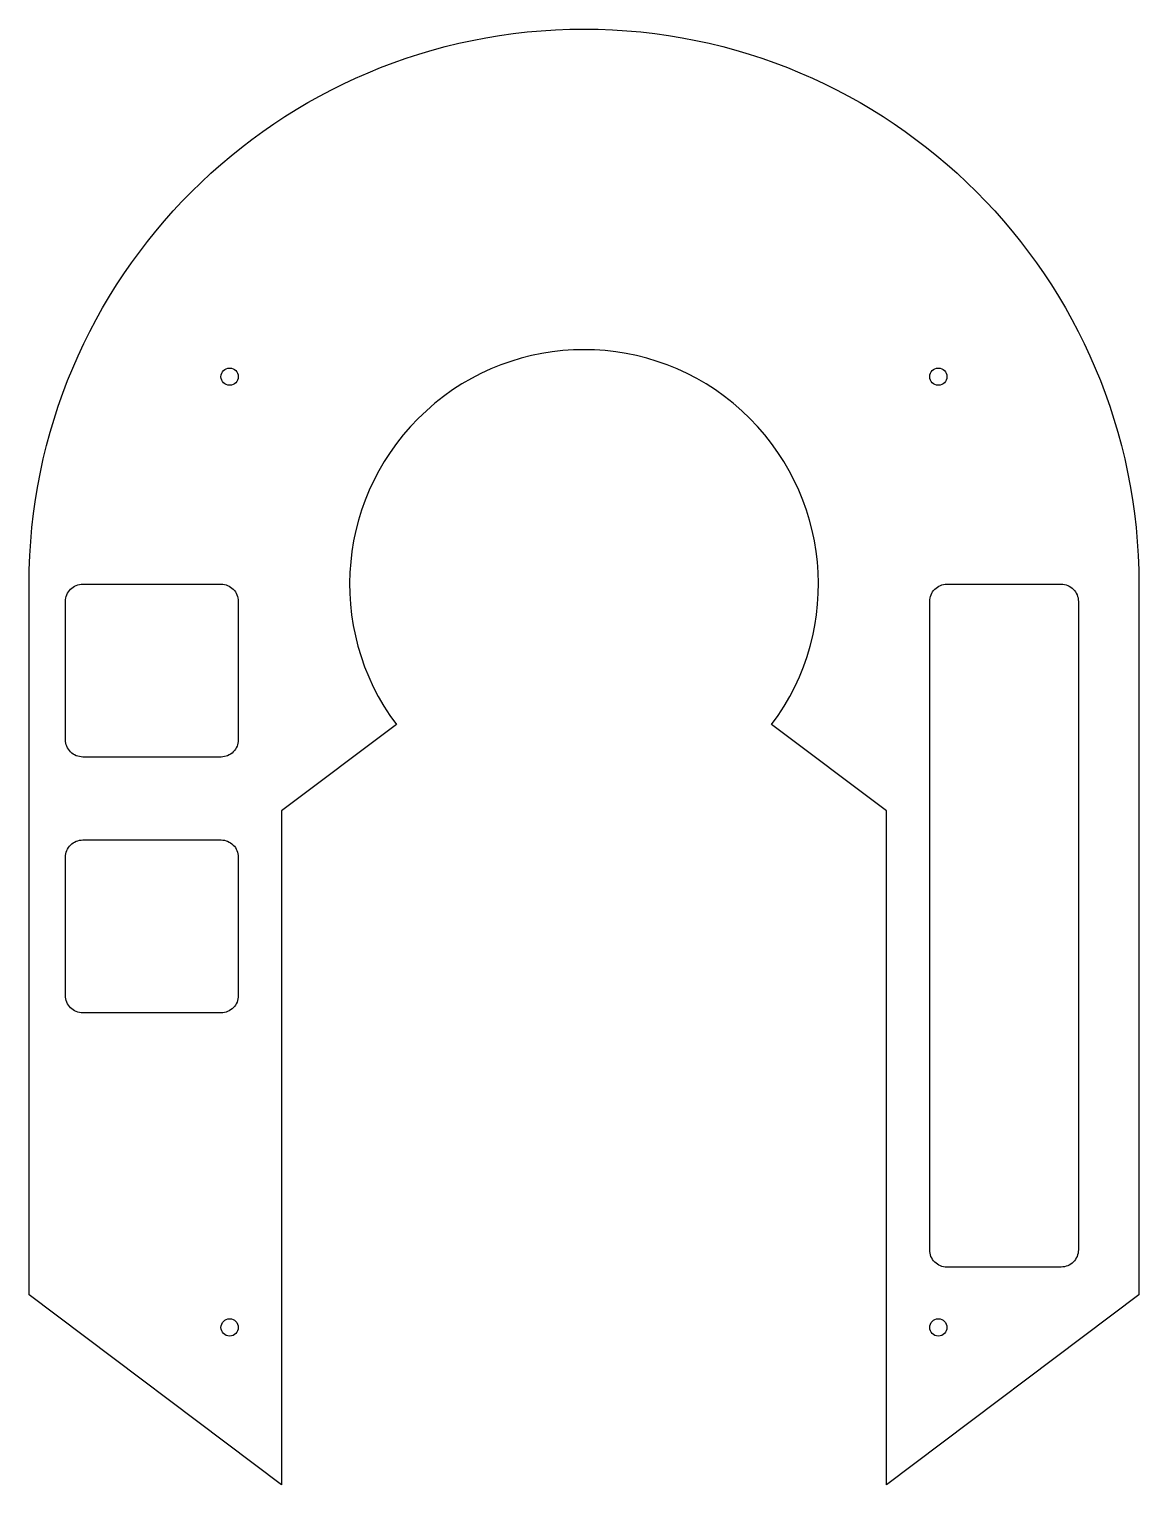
# Model space of a CAD drawing. Header units: millimetres. Extents: x -102 to 102, y -252 to 16.
import ezdxf

# ---------------------------------------------------------------- set-up
doc = ezdxf.new("R2010")
doc.units = ezdxf.units.MM
doc.header["$MEASUREMENT"] = 0

msp = doc.modelspace()

# ---------------------------------------------------------------- linework, layer by layer
for points in [[(-55.57, -127.69), (-55.57, -251.51), (-101.93, -216.58), (-101.93, -86.08, -1), (101.93, -86.08), (101.93, -216.58), (55.57, -251.51), (55.57, -127.69), (34.47, -111.89, 1.998057), (-34.46, -111.89)], [(-66.67, -86.08, -0.414214), (-63.5, -89.25), (-63.5, -114.65, -0.414214), (-66.67, -117.83), (-92.07, -117.83, -0.414214), (-95.25, -114.65), (-95.25, -89.25, -0.414214), (-92.07, -86.08)], [(63.5, -89.25, -0.414214), (66.68, -86.08), (87.64, -86.08, -0.414214), (90.81, -89.25), (90.81, -208.33, -0.414214), (87.64, -211.51), (66.68, -211.51, -0.414214), (63.5, -208.33)], [(-95.25, -136.24, -0.414214), (-92.07, -133.07), (-66.67, -133.07, -0.414214), (-63.5, -136.24), (-63.5, -161.64, -0.414214), (-66.67, -164.82), (-92.07, -164.82, -0.414214), (-95.25, -161.64)]]:
    msp.add_lwpolyline(points, format="xyb", close=True)
for centre in [(-65.09, -47.98), (65.09, -47.98), (-65.09, -222.6), (65.09, -222.6)]:
    msp.add_circle(centre, 1.59)

doc.saveas('drawing.dxf')
